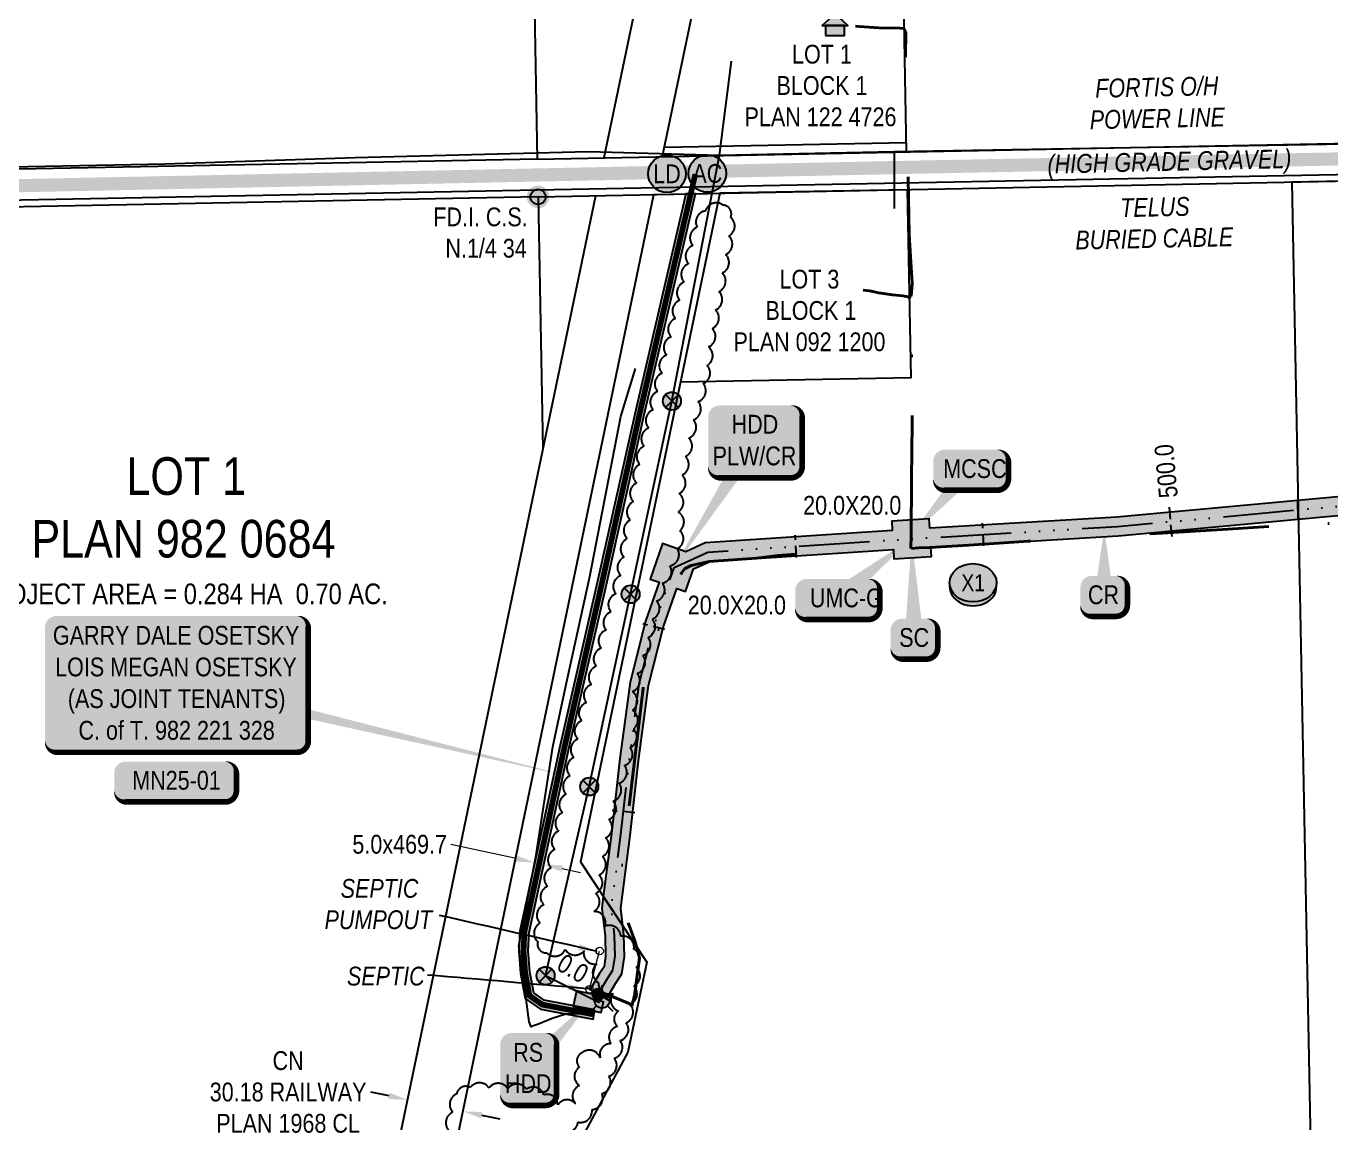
# Model space of a CAD drawing. Extents: x 88833 to 97610, y 5963373 to 5974710.
# Drawn here: x 89558 to 90252, y 5969352 to 5969935 of the extents above; entities that cross this region are included whole.
import ezdxf
from ezdxf.enums import TextEntityAlignment as Align

# ---------------------------------------------------------------- set-up
doc = ezdxf.new("R2010")
doc.units = 0
doc.header["$LTSCALE"] = 5
doc.header["$PDSIZE"] = 5
for name, pattern in [('0', [1, 1, 0]), ('COOP2', [10, 5, -1, 0, -1, 0, -1, 0, -1, 0, -1]), ('DASHDOT', [25.4, 12.7, -6.35, 0, -6.35]), ('foc-QUARTERLINE', [33, 25, -3, 2, -3]), ('foc-TIELINE', [1.875, 1.25, -0.625])]:
    doc.linetypes.add(name, pattern=pattern)
doc.layers.get('Defpoints').update_dxf_attribs({"color": 9})
for name, color, linetype, lineweight in [('AS-GENERAL', 48, 'Continuous', 18), ('AS-RECON EXISTING', 151, 'DASHDOT', 40), ('P-APEX RECON-TWS-T', 104, 'Continuous', 9), ('T-TEXT', 48, 'Continuous', 18)]:
    doc.layers.add(name, color=color, linetype=linetype, lineweight=lineweight)
for name, color, linetype in [('AS-OWNER', 7, 'Continuous'), ('AS-POWER', 104, 'foc-POWER'), ('AS-POWER-EXISTING-PP', 72, 'Continuous'), ('AS-POWER-T', 104, 'Continuous'), ('AS-RESIDENCE', 14, 'Continuous'), ('AS-ROADS', 254, 'Continuous'), ('AS-SYMBOL', 7, 'Continuous'), ('AS-TELEPHONE', 224, 'foc-TEL'), ('AS-TELEPHONE-T', 224, 'Continuous'), ('C-SYMBOL', 7, 'Continuous'), ('CG-NOTES', 7, 'Continuous'), ('L-AREAREQUIRED', 7, 'Continuous'), ('L-MON', 1, 'Continuous'), ('L-QSEC', 8, 'foc-QUARTERLINE'), ('L-SEC', 7, 'Continuous'), ('L-TITLEDB', 4, 'Continuous'), ('L-TITLEDB-T', 4, 'Continuous'), ('P-APEX RECON PAY ITEMS', 240, 'Continuous'), ('P-APEX RECON-10m BUFFER', 51, 'COOP2'), ('P-APEX RECON-LINE LIST', 240, 'Continuous'), ('P-APEX RECON-URBAN', 30, 'COOP2'), ('P-APEX RECON-WORK AREA', 104, 'Continuous'), ('P-BUFFER-PURPLE', 187, 'foc-TIELINE'), ('P-BUFFER-PURPLE-T', 187, 'Continuous'), ('P-CROSSINGS', 250, 'Continuous'), ('T-BUSH', 110, '0')]:
    doc.layers.add(name, color=color, linetype=linetype)
doc.layers.add('AS-STRUCTURE-H', color=7, linetype='Continuous', true_color=0xa8a8a8)
doc.layers.add('P-APEX RECON-TO BE DRILLED-H', color=7, linetype='Continuous', true_color=0xffafe1)
doc.styles.add('1.8', font='ARIALN.TTF', dxfattribs={"height": 2})
doc.styles.add('100L', font='ARIALN.TTF', dxfattribs={"height": 10})
doc.styles.add('175L', font='ARIALN.TTF', dxfattribs={"height": 2})
doc.styles.add('80', font='ARIALN.TTF', dxfattribs={"height": 10})
doc.styles.add('80CG', font='ARIALN.TTF', dxfattribs={"height": 10})
doc.styles.add('80LS', font='ARIALNI.TTF', dxfattribs={"height": 10})
doc.styles.add('Crossing', font='ARIALN.TTF', dxfattribs={"height": 10})
doc.styles.add('foc-LtypeFont', font='ARIALN.TTF', dxfattribs={"height": 7.35})
doc.linetypes.add('foc-POWER', pattern='A,6,-1,["P",foc-LtypeFont,S=0.2,R=0,X=-0.625,Y=-0.75],-1.24,4', length=12.24)
doc.linetypes.add('foc-TEL', pattern='A,2,-1,["T",foc-LtypeFont,S=0.2,R=0,X=-0.425,Y=-0.75],-1.24,8', length=12.24)
doc.dimstyles.new('Compass 5 000', dxfattribs={"dimscale": 5, "dimtxt": 9, "dimasz": 2, "dimexe": 0.2, "dimexo": 0.0625, "dimgap": 0.5, "dimtad": 0, "dimtih": 1, "dimtoh": 1, "dimzin": 0, "dimdsep": 46, "dimtxsty": '80CG', "dimcen": 0.1, "dimse1": 1, "dimse2": 1, "dimclrd": 256, "dimclrt": 256, "dimaunit": 1, "dimadec": 4, "dimazin": 0, "dimtfac": 0.06, "dimtofl": 0, "dimtmove": 0, "dimatfit": 1, "dimfxl": 0.2, "dimtolj": 1, "dimtzin": 0, "dimlwd": -1, "dimarcsym": 0})

# ---------------------------------------------------------------- blocks, each defined once
blk = doc.blocks.new('*D389')
at = {"layer": 'Defpoints', "color": 0, "transparency": 16777216}
for p in [(89816.68, 5969632.31), (89846.2, 5969626.16), (89760.82, 5969363.97)]:
    blk.add_point(p, dxfattribs=at)
at = {"layer": 'L-TITLEDB-T', "transparency": 16777216}
for p, q in [((89751.03, 5969366.01), (89741.24, 5969368.05)), ((89800.13, 5969355.79), (89809.92, 5969353.75))]:
    blk.add_line(p, q, dxfattribs=at)
for points in [[(89751.37, 5969367.64), (89750.69, 5969364.38), (89760.82, 5969363.97)], [(89800.47, 5969357.42), (89799.79, 5969354.16), (89790.34, 5969357.83)]]:
    blk.add_solid(points, dxfattribs=at)
at = {"layer": 'L-TITLEDB-T', "transparency": 16777216, "insert": (89697.31, 5969368.05), "char_height": 10, "attachment_point": 5, "style": '80CG'}
blk.add_mtext('\\A1;CN\\P30.18 RAILWAY\\PPLAN 1968 CL', dxfattribs=at)
blk = doc.blocks.new('res_occ')
for points in [[(0.1, 0.89), (-1.26, -0.37), (1.46, -0.37)], [(-0.9, -1.43), (1.1, -1.43), (1.1, -0.37), (-0.9, -0.37)]]:
    blk.add_hatch(color=14).paths.add_polyline_path(points)
at = {"color": 14}
for points in [[(0.1, 0.89), (-1.26, -0.37), (1.46, -0.37)], [(-0.9, -1.43), (1.1, -1.43), (1.1, -0.37), (-0.9, -0.37)]]:
    blk.add_lwpolyline(points, close=True, dxfattribs=at)
blk = doc.blocks.new('*U513')
at = {"true_color": 0xffffa8}
h = blk.add_hatch(color=51, dxfattribs=at)
edge = h.paths.add_edge_path()
edge.add_line((-26.5, -11.5), (26.5, -11.5))
edge.add_arc((26.5, -5.5), 6, 270, 360)
edge.add_line((32.5, -5.5), (32.5, 4))
edge.add_arc((26.5, 4), 6, 0, 90)
edge.add_line((26.5, 10), (-26.5, 10))
edge.add_arc((-26.5, 4), 6, 90, 180)
edge.add_line((-32.5, 4), (-32.5, -5.5))
edge.add_arc((-26.5, -5.5), 6, 180, 270)
at = {"color": 240, "flags": 128}
blk.add_lwpolyline([(-26.5, -11.5, 3, 3, 0), (26.5, -11.5, 3, 3, 0.414214), (32.5, -5.5, 3, 3, 0), (32.5, 4, 3, 0, 0.414214), (26.5, 10, 0, 0, 0), (-26.5, 10, 0, 0, 0.414214), (-32.5, 4, 0, 0, 0), (-32.5, -5.5, 0, 3, 0.414214)], format="xyseb", close=True, dxfattribs=at)
for points in [[(-24.67, -8.43, 0, 10, 0), (0, 0, 5, 5, 0)], [(21.05, -6.93, 0, 10, 0), (0, 0, 5, 5, 0)]]:
    blk.add_lwpolyline(points, format="xyseb", dxfattribs=at)
at = {"color": 4, "style": '80'}
blk.add_attdef('OTHER_001', (-14.7, -5), '', height=10, dxfattribs=at)
blk = doc.blocks.new('*U515')
h = blk.add_hatch(color=59)
edge = h.paths.add_edge_path()
edge.add_line((-64, -37), (64, -37))
edge.add_arc((64, -31), 6, 270, 360)
edge.add_line((70, -31), (70, 29.5))
edge.add_arc((64, 29.5), 6, 0, 90)
edge.add_line((64, 35.5), (-64, 35.5))
edge.add_arc((-64, 29.5), 6, 90, 180)
edge.add_line((-70, 29.5), (-70, -31))
edge.add_arc((-64, -31), 6, 180, 270)
at = {"color": 1, "flags": 128}
blk.add_lwpolyline([(-64, -37, 3, 3, 0), (64, -37, 3, 3, 0.414214), (70, -31, 3, 3, 0), (70, 29.5, 3, 0, 0.414214), (64, 35.5, 0, 0, 0), (-64, 35.5, 0, 0, 0.414214), (-70, 29.5, 0, 0, 0), (-70, -31, 0, 3, 0.414214)], format="xyseb", close=True, dxfattribs=at)
blk.add_lwpolyline([(210.45, -50.1, 0, 7.5, 0), (0, 0, 0, 0, 0)], format="xyseb", dxfattribs=at)
at = {"color": 1, "style": '80'}
blk.add_attdef('ENTER_TEXT_001', (-35.99, -5), '', height=10, dxfattribs=at)
blk = doc.blocks.new('fdia')
at = {"color": 255, "const_width": 1}
blk.add_lwpolyline([(-0.5, 0, 1), (0.5, 0, 1)], format="xyb", close=True, dxfattribs=at)
blk = doc.blocks.new('Fdiaa')
blk.add_blockref('fdia', (0, 0))
blk = doc.blocks.new('fdib')
at = {"color": 1, "const_width": 1.6}
blk.add_lwpolyline([(-0.4, 0, 1), (0.4, 0, 1)], format="xyb", close=True, dxfattribs=at)
at = {"color": 1}
blk.add_circle((0, 0), 0.8, dxfattribs=at)
blk = doc.blocks.new('Fdibb')
blk.add_blockref('fdib', (0, 0))
blk = doc.blocks.new('fdicc')
for name in ['Fdibb', 'Fdiaa']:
    blk.add_blockref(name, (0, 0))
blk = doc.blocks.new('FDI')
blk.add_blockref('fdicc', (0, 0))
blk = doc.blocks.new('RISER')
h = blk.add_hatch(color=255)
h.dxf.hatch_style = 1
edge = h.paths.add_edge_path()
edge.add_arc((0, 0), 0.7, 0, 360)
blk.add_hatch(color=13).paths.add_polyline_path([(0.58, -0.15), (-0.58, -0.15, 0.774597)])
at = {"color": 13}
blk.add_line((-0.58, -0.15), (0.58, -0.15), dxfattribs=at)
blk.add_circle((0, 0), 0.6, dxfattribs=at)
blk = doc.blocks.new('POWERPOLE')
h = blk.add_hatch(color=255)
edge = h.paths.add_edge_path()
edge.add_arc((0, 0), 0.96, 0, 360)
at = {"linetype": 'Continuous'}
for p, q in [((0.68, -0.68), (-0.68, 0.68)), ((-0.68, -0.68), (0.68, 0.68))]:
    blk.add_line(p, q, dxfattribs=at)
blk.add_circle((0, 0), 0.96, dxfattribs=at)
blk = doc.blocks.new('Access_Point')
h = blk.add_hatch(color=255)
h.dxf.hatch_style = 1
edge = h.paths.add_edge_path()
edge.add_arc((0, 0), 9.99, 0, 360)
at = {"color": 170}
blk.add_circle((0, 0), 9.99, dxfattribs=at)
at = {"color": 170, "style": '175L'}
blk.add_text('AC', height=10, dxfattribs=at).set_placement((0, 0), align=Align.MIDDLE_CENTER)
blk = doc.blocks.new('LD Access_Point')
h = blk.add_hatch(color=255)
h.dxf.hatch_style = 1
edge = h.paths.add_edge_path()
edge.add_arc((0, 0), 9.99, 0, 360)
at = {"color": 170}
blk.add_circle((0, 0), 9.99, dxfattribs=at)
at = {"color": 170, "style": '175L'}
blk.add_text('LD', height=10, dxfattribs=at).set_placement((0, 0), align=Align.MIDDLE_CENTER)
blk = doc.blocks.new('*D561')
at = {"layer": 'Defpoints', "color": 0, "transparency": 16777216}
for p in [(89828.08, 5969488.37), (89828.45, 5969490.11), (89832.96, 5969487.31)]:
    blk.add_point(p, dxfattribs=at)
at = {"layer": 'P-APEX RECON-TWS-T', "transparency": 16777216}
for p, q in [((89818.68, 5969492.23), (89783.84, 5969499.8)), ((89843.11, 5969486.93), (89852.88, 5969484.81))]:
    blk.add_line(p, q, dxfattribs=at)
for points in [[(89819.04, 5969493.86), (89818.33, 5969490.61), (89828.45, 5969490.11)], [(89843.46, 5969488.56), (89842.75, 5969485.3), (89833.34, 5969489.05)]]:
    blk.add_solid(points, dxfattribs=at)
at = {"layer": 'P-APEX RECON-TWS-T', "transparency": 16777216, "insert": (89756.67, 5969499.8), "char_height": 10, "attachment_point": 5, "style": '80CG'}
blk.add_mtext('\\A1;5.0x469.7', dxfattribs=at)
blk = doc.blocks.new('*U562')
at = {"true_color": 0xffffa8}
h = blk.add_hatch(color=51, dxfattribs=at)
edge = h.paths.add_edge_path()
edge.add_line((-9, -20), (9, -20))
edge.add_arc((9, -14), 6, 270, 360)
edge.add_line((15, -14), (15, 12.5))
edge.add_arc((9, 12.5), 6, 0, 90)
edge.add_line((9, 18.5), (-9, 18.5))
edge.add_arc((-9, 12.5), 6, 90, 180)
edge.add_line((-15, 12.5), (-15, -14))
edge.add_arc((-9, -14), 6, 180, 270)
at = {"color": 240, "flags": 128}
for points in [[(34.14, 36.68, 0, 10, 0), (0, 0, 5, 5, 0)], [(-1, -11.44, 0, 10, 0), (0, 0, 5, 5, 0)]]:
    blk.add_lwpolyline(points, format="xyseb", dxfattribs=at)
blk.add_lwpolyline([(-9, -20, 3, 3, 0), (9, -20, 3, 3, 0.414214), (15, -14, 3, 3, 0), (15, 12.5, 3, 0, 0.414214), (9, 18.5, 0, 0, 0), (-9, 18.5, 0, 0, 0.414214), (-15, 12.5, 0, 0, 0), (-15, -14, 0, 3, 0.414214)], format="xyseb", close=True, dxfattribs=at)
at = {"color": 4, "style": '80'}
blk.add_attdef('OTHER_001', (-14.7, -5), '', height=10, dxfattribs=at)
blk = doc.blocks.new('WAT')
h = blk.add_hatch(color=255)
h.dxf.hatch_style = 1
edge = h.paths.add_edge_path()
edge.add_arc((0, 0), 0.9, 0, 360)
at = {"color": 170}
for p, q in [((0, 0.82), (0, 1.63)), ((-0.58, -0.58), (-1.15, -1.15)), ((0.58, -0.58), (1.15, -1.15))]:
    blk.add_line(p, q, dxfattribs=at)
blk.add_circle((0, 0), 0.8, dxfattribs=at)
blk = doc.blocks.new('*U565')
at = {"true_color": 0xffffa8}
h = blk.add_hatch(color=51, dxfattribs=at)
edge = h.paths.add_edge_path()
edge.add_line((-6.5, -11.5), (6.5, -11.5))
edge.add_arc((6.5, -5.5), 6, 270, 360)
edge.add_line((12.5, -5.5), (12.5, 4))
edge.add_arc((6.5, 4), 6, 0, 90)
edge.add_line((6.5, 10), (-6.5, 10))
edge.add_arc((-6.5, 4), 6, 90, 180)
edge.add_line((-12.5, 4), (-12.5, -5.5))
edge.add_arc((-6.5, -5.5), 6, 180, 270)
at = {"color": 240, "flags": 128}
for points in [[(-1.36, 52.48, 0, 10, 0), (0, 0, 5, 5, 0)], [(-1, -11.44, 0, 10, 0), (0, 0, 5, 5, 0)]]:
    blk.add_lwpolyline(points, format="xyseb", dxfattribs=at)
blk.add_lwpolyline([(-6.5, -11.5, 3, 3, 0), (6.5, -11.5, 3, 3, 0.414214), (12.5, -5.5, 3, 3, 0), (12.5, 4, 3, 0, 0.414214), (6.5, 10, 0, 0, 0), (-6.5, 10, 0, 0, 0.414214), (-12.5, 4, 0, 0, 0), (-12.5, -5.5, 0, 3, 0.414214)], format="xyseb", close=True, dxfattribs=at)
at = {"color": 4, "style": '80'}
blk.add_attdef('OTHER_001', (-14.7, -5), '', height=10, dxfattribs=at)
blk = doc.blocks.new('*U564')
at = {"true_color": 0xffffa8}
h = blk.add_hatch(color=51, dxfattribs=at)
edge = h.paths.add_edge_path()
edge.add_line((-16.5, -11.5), (16.5, -11.5))
edge.add_arc((16.5, -5.5), 6, 270, 360)
edge.add_line((22.5, -5.5), (22.5, 4))
edge.add_arc((16.5, 4), 6, 0, 90)
edge.add_line((16.5, 10), (-16.5, 10))
edge.add_arc((-16.5, 4), 6, 90, 180)
edge.add_line((-22.5, 4), (-22.5, -5.5))
edge.add_arc((-16.5, -5.5), 6, 180, 270)
at = {"color": 240, "flags": 128}
for points in [[(39.09, 31.43, 0, 10, 0), (0, 0, 5, 5, 0)], [(-1, -11.44, 0, 10, 0), (0, 0, 5, 5, 0)]]:
    blk.add_lwpolyline(points, format="xyseb", dxfattribs=at)
blk.add_lwpolyline([(-16.5, -11.5, 3, 3, 0), (16.5, -11.5, 3, 3, 0.414214), (22.5, -5.5, 3, 3, 0), (22.5, 4, 3, 0, 0.414214), (16.5, 10, 0, 0, 0), (-16.5, 10, 0, 0, 0.414214), (-22.5, 4, 0, 0, 0), (-22.5, -5.5, 0, 3, 0.414214)], format="xyseb", close=True, dxfattribs=at)
at = {"color": 4, "style": '80'}
blk.add_attdef('OTHER_001', (-14.7, -5), '', height=10, dxfattribs=at)
blk = doc.blocks.new('*U566')
at = {"true_color": 0xffffa8}
h = blk.add_hatch(color=51, dxfattribs=at)
edge = h.paths.add_edge_path()
edge.add_line((-14, -11.5), (14, -11.5))
edge.add_arc((14, -5.5), 6, 270, 360)
edge.add_line((20, -5.5), (20, 4))
edge.add_arc((14, 4), 6, 0, 90)
edge.add_line((14, 10), (-14, 10))
edge.add_arc((-14, 4), 6, 90, 180)
edge.add_line((-20, 4), (-20, -5.5))
edge.add_arc((-14, -5.5), 6, 180, 270)
at = {"color": 240, "flags": 128}
blk.add_lwpolyline([(-14, -11.5, 3, 3, 0), (14, -11.5, 3, 3, 0.414214), (20, -5.5, 3, 3, 0), (20, 4, 3, 0, 0.414214), (14, 10, 0, 0, 0), (-14, 10, 0, 0, 0.414214), (-20, 4, 0, 0, 0), (-20, -5.5, 0, 3, 0.414214)], format="xyseb", close=True, dxfattribs=at)
for points in [[(-31.72, -35.41, 0, 10, 0), (0, 0, 5, 5, 0)], [(-1, -11.44, 0, 10, 0), (0, 0, 5, 5, 0)]]:
    blk.add_lwpolyline(points, format="xyseb", dxfattribs=at)
at = {"color": 4, "style": '80'}
blk.add_attdef('OTHER_001', (-14.7, -5), '', height=10, dxfattribs=at)
blk = doc.blocks.new('*U569')
at = {"true_color": 0xffffa8}
h = blk.add_hatch(color=51, dxfattribs=at)
edge = h.paths.add_edge_path()
edge.add_line((-19, -20), (19, -20))
edge.add_arc((19, -14), 6, 270, 360)
edge.add_line((25, -14), (25, 12.5))
edge.add_arc((19, 12.5), 6, 0, 90)
edge.add_line((19, 18.5), (-19, 18.5))
edge.add_arc((-19, 12.5), 6, 90, 180)
edge.add_line((-25, 12.5), (-25, -14))
edge.add_arc((-19, -14), 6, 180, 270)
at = {"color": 240, "flags": 128}
blk.add_lwpolyline([(-19, -20, 3, 3, 0), (19, -20, 3, 3, 0.414214), (25, -14, 3, 3, 0), (25, 12.5, 3, 0, 0.414214), (19, 18.5, 0, 0, 0), (-19, 18.5, 0, 0, 0.414214), (-25, 12.5, 0, 0, 0), (-25, -14, 0, 3, 0.414214)], format="xyseb", close=True, dxfattribs=at)
for points in [[(-43.17, -67.78, 0, 10, 0), (0, 0, 5, 5, 0)], [(-1, -11.44, 0, 10, 0), (0, 0, 5, 5, 0)]]:
    blk.add_lwpolyline(points, format="xyseb", dxfattribs=at)
at = {"color": 4, "style": '80'}
blk.add_attdef('OTHER_001', (-14.7, -5), '', height=10, dxfattribs=at)
blk = doc.blocks.new('*U570')
at = {"true_color": 0xffffa8}
h = blk.add_hatch(color=51, dxfattribs=at)
edge = h.paths.add_edge_path()
edge.add_line((-6.5, -11.5), (6.5, -11.5))
edge.add_arc((6.5, -5.5), 6, 270, 360)
edge.add_line((12.5, -5.5), (12.5, 4))
edge.add_arc((6.5, 4), 6, 0, 90)
edge.add_line((6.5, 10), (-6.5, 10))
edge.add_arc((-6.5, 4), 6, 90, 180)
edge.add_line((-12.5, 4), (-12.5, -5.5))
edge.add_arc((-6.5, -5.5), 6, 180, 270)
at = {"color": 240, "flags": 128}
for points in [[(0.2, 34.92, 0, 10, 0), (0, 0, 5, 5, 0)], [(-1, -11.44, 0, 10, 0), (0, 0, 5, 5, 0)]]:
    blk.add_lwpolyline(points, format="xyseb", dxfattribs=at)
blk.add_lwpolyline([(-6.5, -11.5, 3, 3, 0), (6.5, -11.5, 3, 3, 0.414214), (12.5, -5.5, 3, 3, 0), (12.5, 4, 3, 0, 0.414214), (6.5, 10, 0, 0, 0), (-6.5, 10, 0, 0, 0.414214), (-12.5, 4, 0, 0, 0), (-12.5, -5.5, 0, 3, 0.414214)], format="xyseb", close=True, dxfattribs=at)
at = {"color": 4, "style": '80'}
blk.add_attdef('OTHER_001', (-14.7, -5), '', height=10, dxfattribs=at)
blk = doc.blocks.new('xing2')
h = blk.add_hatch(color=50)
h.dxf.hatch_style = 1
edge = h.paths.add_edge_path()
edge.add_ellipse((0, 0), major_axis=(-12.5, 0), ratio=0.816297, start_angle=0, end_angle=360)
h = blk.add_hatch(color=250)
h.dxf.hatch_style = 1
edge = h.paths.add_edge_path()
edge.add_ellipse((0, -2.05), major_axis=(-12.5, 0), ratio=0.816297, start_angle=0, end_angle=180)
edge.add_line((12.5, -2.05), (12.5, 0))
edge.add_ellipse((0, 0), major_axis=(-12.5, 0), ratio=0.816297, start_angle=0, end_angle=180, ccw=False)
edge.add_line((-12.5, 0), (-12.5, -2.05))
at = {"color": 250}
blk.add_ellipse((0, 0), major_axis=(-12.5, 0), ratio=0.816297, dxfattribs=at)
blk.add_ellipse((0, -2.05), major_axis=(-12.5, 0), ratio=0.816297, start_param=0, end_param=3.141593, dxfattribs=at)
at = {"color": 250, "style": 'Crossing'}
blk.add_attdef('CROSSING', text='', height=9, dxfattribs=at).set_placement((0.09, 0.02), align=Align.MIDDLE_CENTER)
at = {"color": 250, "style": 'Crossing', "flags": 1}
for tag, p in [('OWNER', (0.09, -12.49)), ('DESCRIPTION', (0.09, -25.77)), ('LOCATION', (0.09, -39.3)), ('DWG_REF', (0.09, -52.84))]:
    blk.add_attdef(tag, text='', height=9, dxfattribs=at).set_placement(p, align=Align.MIDDLE_CENTER)

msp = doc.modelspace()

# ---------------------------------------------------------------- hatches: boundary and pattern name
at = {"layer": 'AS-STRUCTURE-H'}
h = msp.add_hatch(color=256, dxfattribs=at)
h.dxf.hatch_style = 1
h.paths.add_polyline_path([(89863.28, 5969416.413), (89863.855, 5969419.031), (89850.725, 5969421.917), (89848.902, 5969413.622), (89862.032, 5969410.736), (89863.863, 5969410.333), (89865.111, 5969416.011)])
at = {"layer": 'P-APEX RECON-10m BUFFER', "transparency": 33554687}
h = msp.add_hatch(color=256, dxfattribs=at)
h.dxf.hatch_style = 1
h.paths.add_polyline_path([(89860.443, 5969411.79), (89833.535, 5969416.916), (89827.977, 5969420.783), (89825.905, 5969431.952), (89825.055, 5969443.122), (89825.508, 5969453.01), (89846.89, 5969551.456), (89866.309, 5969636.447), (89886.577, 5969727.548), (89914.078, 5969845.814), (89908.925, 5969845.713), (89881.706, 5969728.656), (89861.435, 5969637.546), (89842.014, 5969552.543), (89820.536, 5969453.659), (89820.05, 5969443.047), (89820.943, 5969431.305), (89823.439, 5969417.854), (89831.555, 5969412.208), (89859.508, 5969406.882)])
h = msp.add_hatch(color=256, dxfattribs=at)
h.dxf.hatch_style = 1
h.paths.add_polyline_path([(90636.118, 5969716.143), (90635.973, 5969723.181), (90576.416, 5969722.032), (90576.556, 5969715.251), (90560.841, 5969701.74), (90357.493, 5969694.02), (90234.532, 5969682.71), (90234.726, 5969672.694), (90358.141, 5969684.046), (90552.899, 5969691.439), (90553.313, 5969672.166), (90573.308, 5969672.596), (90572.879, 5969692.591), (90567.876, 5969692.484), (90567.831, 5969694.572), (90585.903, 5969710.109), (90606.66, 5969710.538), (90606.557, 5969715.532), (90607.482, 5969715.551), (90628.72, 5969689.241), (90636.667, 5969689.487), (90636.564, 5969694.482), (90631.048, 5969694.312), (90613.797, 5969715.682)])
h = msp.add_hatch(color=256, dxfattribs=at)
h.dxf.hatch_style = 1
h.paths.add_polyline_path([(90234.532, 5969682.71), (90138.103, 5969673.84), (90038.697, 5969667.908), (90038.399, 5969672.899), (90018.434, 5969671.707), (90018.736, 5969666.658), (89919.265, 5969660.177), (89908.942, 5969655.433), (89896.492, 5969659.774), (89889.908, 5969640.888), (89894.633, 5969639.241), (89887.415, 5969618.537), (89879.237, 5969586.134), (89873.847, 5969545.468), (89869.422, 5969505.64), (89865.001, 5969472.143), (89875.4, 5969456.401), (89874.25, 5969465.856), (89879.342, 5969504.435), (89883.766, 5969544.26), (89889.066, 5969584.249), (89896.996, 5969615.664), (89904.068, 5969635.952), (89908.793, 5969634.305), (89912.971, 5969646.288), (89921.758, 5969650.327), (90019.331, 5969656.683), (90019.626, 5969651.743), (90039.59, 5969652.934), (90039.292, 5969657.934), (90138.858, 5969663.876), (90234.726, 5969672.694)])
h = msp.add_hatch(color=256, dxfattribs=at)
h.dxf.hatch_style = 1
h.paths.add_polyline_path([(89865.001, 5969472.143), (89864.178, 5969465.908), (89865.997, 5969450.953), (89866.23, 5969440.572), (89865.366, 5969434.699), (89862.978, 5969431.185), (89857.992, 5969422.583), (89866.637, 5969417.572), (89871.443, 5969425.864), (89874.918, 5969430.977), (89876.238, 5969439.952), (89875.975, 5969451.671), (89875.4, 5969456.401)])
at = {"layer": 'P-APEX RECON-TO BE DRILLED-H', "transparency": 33554687}
h = msp.add_hatch(color=256, dxfattribs=at)
h.dxf.hatch_style = 1
h.paths.add_polyline_path([(89902.511, 5969646.995), (89907.332, 5969645.314), (89896.996, 5969615.664), (89889.066, 5969584.249), (89883.766, 5969544.26), (89879.342, 5969504.435), (89874.25, 5969465.856), (89875.4, 5969456.401), (89875.975, 5969451.671), (89876.238, 5969439.952), (89874.918, 5969430.977), (89871.443, 5969425.864), (89866.637, 5969417.572), (89857.992, 5969422.583), (89862.978, 5969431.185), (89865.366, 5969434.699), (89866.23, 5969440.572), (89865.997, 5969450.953), (89864.178, 5969465.908), (89865.001, 5969472.143), (89869.422, 5969505.64), (89873.847, 5969545.468), (89879.237, 5969586.134), (89887.415, 5969618.537), (89897.897, 5969648.603)])

# ---------------------------------------------------------------- linework, layer by layer
at = {"layer": 'AS-GENERAL'}
msp.add_line((89857.594, 5969422.777), (89863.009, 5969443.086), dxfattribs=at)
for centre in [(89863.009, 5969443.086), (89857.66, 5969422.66, 704.103)]:
    msp.add_circle(centre, 1.998, dxfattribs=at)
at = {"layer": 'AS-POWER', "flags": 128}
for points in [[(89863.001, 5969415.438), (89834.255, 5969429.958), (89857.482, 5969530.51), (89879.511, 5969632.837), (89901.518, 5969735.588), (89926.774, 5969866.351), (90019.741, 5969868.278), (90448.59, 5969875.65), (90651.88, 5969879.34), (90651.88, 5969879.34), (90634.392, 5970779.295)], [(89080.145, 5969855.296), (89080.311, 5969855.299), (89103.043, 5969850.717), (89163.515, 5969852.27), (89223.186, 5969853.349), (89401.678, 5969857.005), (89522.368, 5969859.656), (89631.876, 5969861.77), (89732.925, 5969865.201), (89856.875, 5969868.349), (89926.774, 5969866.351), (89933.163, 5969916.301)], [(90019.745, 5969868.065), (90019.745, 5969838.065)]]:
    msp.add_lwpolyline(points, dxfattribs=at)
at = {"layer": 'AS-RECON EXISTING', "flags": 128}
for points in [[(90028.742, 5969664.327), (90028.911, 5969693.908), (90029.289, 5969723.784), (90029.532, 5969751.779), (90028.732, 5969790.729), (90029.215, 5969798.134), (90027.722, 5969823.935), (90027.176, 5969854.096), (90026.558, 5969867.375), (90025.873, 5969880.295), (90025.48, 5969900.598), (90026.014, 5969931.92), (90024.888, 5969933.641), (90022.876, 5969933.944), (90011.542, 5969934.134), (90001.181, 5969934.72), (89999.154, 5969934.887)], [(90028.876, 5969657.164), (90028.944, 5969657.163), (90032.716, 5969657.513), (90038.728, 5969657.753), (90059.524, 5969658.865), (90075.527, 5969660.024), (90091.111, 5969661.041), (90107.484, 5969661.841), (90124.011, 5969662.84), (90162.413, 5969665.391), (90197.288, 5969667.505), (90235.029, 5969669.842), (90257.037, 5969670.604), (90302.5, 5969672.116), (90328.188, 5969674.735), (90348.721, 5969675.656), (90379.154, 5969678.078), (90403.892, 5969679.392), (90432.023, 5969681.905), (90460.695, 5969681.391), (90478.526, 5969682.058), (90501.7, 5969682.676), (90528.249, 5969682.76), (90542.781, 5969683.597), (90548.968, 5969683.871), (90555.604, 5969683.95), (90559.855, 5969684.064), (90562.819, 5969684.03), (90565.447, 5969685.95), (90568.115, 5969688.533), (90570.027, 5969692.191), (90571.122, 5969695.553), (90574.295, 5969703.686), (90576.644, 5969717.016), (90576.197, 5969736.278), (90576.239, 5969765.544), (90575.583, 5969775.6), (90574.311, 5969786.53), (90571.981, 5969788.851), (90565.734, 5969789.577), (90555.123, 5969792.189), (90547.424, 5969795.401), (90543.755, 5969796.97), (90537.448, 5969799.708), (90532.703, 5969801.723), (90532.742, 5969801.69), (90525.203, 5969803.21), (90521.896, 5969803.541)], [(90028.732, 5969790.729), (90026.933, 5969790.967), (90024.407, 5969791.52), (90018.923, 5969792.051), (90011.477, 5969793.195), (90008.457, 5969793.9), (90006.638, 5969794.207), (90003.203, 5969794.58)], [(90028.709, 5969664.258), (90028.637, 5969657.105)], [(89863.406, 5969419.072), (89864.111, 5969419.434), (89868.401, 5969419.498), (89879.015, 5969415.002), (89880.254, 5969414), (89881.604, 5969419.286), (89884.157, 5969439.512), (89881.845, 5969448.453), (89876.639, 5969462.126), (89874.71, 5969467.161), (89873.045, 5969471.874), (89886.263, 5969582.859), (89890.545, 5969600.545), (89895.48, 5969618.324), (89900.542, 5969633.335), (89903.381, 5969639.841), (89904.891, 5969642.429), (89906.642, 5969644.059), (89908.234, 5969646.277), (89911.76, 5969648.123), (89921.279, 5969650.268), (89946.44, 5969652.086), (89957.894, 5969653.449), (89981.206, 5969655.174), (89994.768, 5969656.144), (90006.957, 5969656.74), (90024.79, 5969656.802), (90029.081, 5969657.142)]]:
    msp.add_lwpolyline(points, dxfattribs=at)
at = {"layer": 'AS-RESIDENCE'}
msp.add_lwpolyline([(89863.28, 5969416.413), (89863.855, 5969419.031), (89850.725, 5969421.917), (89848.902, 5969413.622), (89862.032, 5969410.736), (89863.863, 5969410.333), (89865.111, 5969416.011), (89863.28, 5969416.413)], dxfattribs=at)
at = {"layer": 'AS-ROADS', "flags": 128}
for points, const_width in [([(88905.14, 5969836.708), (90036.827, 5969860.088), (90749.64, 5969873.976), (91710.331, 5969892.624), (92348.91, 5969905.142), (92382.505, 5969905.836)], 7), ([(89913.949, 5969856.289), (89884.141, 5969728.102), (89863.872, 5969636.996), (89844.452, 5969552), (89823.022, 5969453.335), (89822.553, 5969443.085), (89823.424, 5969431.629), (89825.708, 5969419.318), (89832.545, 5969414.562), (89859.976, 5969409.336)], 2.998)]:
    msp.add_lwpolyline(points, dxfattribs=dict(at, const_width=const_width))
at = {"layer": 'AS-TELEPHONE', "flags": 128}
for points in [[(88833.114, 5969828.893), (89005.22, 5969831.929), (89729.645, 5969845.901), (89829.626, 5969847.833), (90634.16, 5969863.377), (90736.218, 5969865.443), (90812.333, 5969866.926), (90812.685, 5969866.933), (92264.194, 5969896.313), (92382.627, 5969898.534)], [(89858.727, 5969410.382), (89858.32, 5969411.814), (89854.631, 5969409.494), (89849.016, 5969409.674), (89845.046, 5969409.409), (89837.834, 5969407.191), (89830.547, 5969404.248), (89826.839, 5969402.934), (89826.81, 5969403.047), (89826.602, 5969402.81), (89825.562, 5969405.409), (89823.414, 5969421.473), (89822.55, 5969427.892), (89821.507, 5969434.649), (89820.056, 5969445.703), (89823.354, 5969464.314), (89829.015, 5969492.989), (89838.086, 5969551.616), (89845.416, 5969585.721), (89857.813, 5969642.342), (89874.344, 5969727.335), (89882.135, 5969752.898)]]:
    msp.add_lwpolyline(points, dxfattribs=at)
at = {"layer": 'L-QSEC', "flags": 128}
msp.add_lwpolyline([(89828.328, 5969943.549), (89829.864, 5969864.272)], dxfattribs=at)
at = {"layer": 'L-SEC', "flags": 128}
for points in [[(89829.864, 5969864.272), (90632.766, 5969879.997)], [(89829.869, 5969864.288), (89729.889, 5969862.356), (89025.557, 5969848.772)], [(89830.258, 5969844.172), (90633.16, 5969859.897)], [(89830.258, 5969844.172), (89730.277, 5969842.24), (89025.945, 5969828.656)]]:
    msp.add_lwpolyline(points, dxfattribs=at)
at = {"layer": 'L-TITLEDB', "flags": 128}
for points in [[(89896.249, 5969865.572), (90026.318, 5969868.136), (90024.798, 5969947.573)], [(89882.025, 5969944.649), (89865.319, 5969864.967)], [(89912.961, 5969945.282), (89896.249, 5969865.572)], [(89912.961, 5969945.282), (89896.249, 5969865.572)], [(89897.315, 5969870.659), (90026.222, 5969873.134)], [(89703.106, 5968939.131), (89724.129, 5969039.759), (89743.451, 5969132.576), (89891.836, 5969845.378), (89926.933, 5969846.065)], [(89926.933, 5969846.065), (89852.824, 5969490.577), (89888.09, 5969437.19), (89878.113, 5969389.332), (89855.243, 5969346.779), (89839.382, 5969343.877), (89827.552, 5969341.715), (89764.879, 5969040.524), (89724.129, 5969039.759)], [(89860.911, 5969844.772), (89740.831, 5969267.942)], [(89830.258, 5969844.172), (89832.856, 5969710.003)]]:
    msp.add_lwpolyline(points, dxfattribs=at)
for points in [[(90231.251, 5969852.026), (90246.831, 5969048.137), (90524.412, 5969053.337), (90649.709, 5969055.684), (90641.162, 5969457.919), (90635.973, 5969723.181), (90443.845, 5969719.475), (90441.224, 5969856.138)], [(89906.016, 5969745.729), (90028.757, 5969748.101), (90026.827, 5969847.995), (89926.933, 5969846.065)]]:
    msp.add_lwpolyline(points, close=True, dxfattribs=at)
at = {"layer": 'P-APEX RECON-URBAN', "ltscale": 1.5, "flags": 128}
for points in [[(89862.314, 5969420.078), (89867.21, 5969428.525), (89870.142, 5969432.838), (89871.234, 5969440.262), (89870.986, 5969451.312), (89869.214, 5969465.882), (89874.382, 5969505.038), (89878.807, 5969544.864), (89884.151, 5969585.191), (89892.206, 5969617.101), (89902.642, 5969647.039), (89920.512, 5969655.252), (90029.926, 5969662.38), (90138.481, 5969668.858), (90357.817, 5969689.033), (90562.775, 5969696.814), (90589.96, 5969720.186), (90720.273, 5969722.879), (90776.006, 5969735.867), (91186.503, 5969696.002), (91462.207, 5969691.78), (92125.726, 5969704.862), (92128.773, 5969486.17), (92217.364, 5969300.618), (92221.268, 5969073.304), (93093.277, 5969087.636), (93106.741, 5968355.069), (93124.698, 5968305.644), (93129.217, 5968093.237), (93161.833, 5968029.817), (93132.245, 5967948.401), (93140.258, 5967559.937), (93144.056, 5967553.379), (93150.54, 5967550.023), (93471.989, 5967554.975), (93537.11, 5967530.142), (93807.323, 5967535.904), (93870.968, 5967527.576), (94192.337, 5967535.661), (94197.923, 5967257.788), (94078.168, 5967114.695), (94085.554, 5966738.872), (94086.156, 5966675.15), (93941.517, 5966671.159), (93944.01, 5966553.478), (93958.044, 5965888.32), (93972.598, 5965166.717), (93975.555, 5965146.731), (93977.138, 5965068.998), (93975.008, 5965048.86), (93989.037, 5964391.951), (94052.05, 5964393.271), (94345.155, 5964399.496), (94346.843, 5964325.417), (94351.149, 5964301.36), (94401.947, 5964302.5), (94446.672, 5964297.431), (95465.604, 5964319.323)], [(90029.013, 5969662.312), (90028.801, 5969664.244)]]:
    msp.add_lwpolyline(points, dxfattribs=at)
at = {"layer": 'P-APEX RECON-WORK AREA', "flags": 128}
for points in [[(89860.443, 5969411.79), (89833.535, 5969416.916), (89827.977, 5969420.783), (89825.905, 5969431.952), (89825.055, 5969443.122), (89825.508, 5969453.01), (89846.89, 5969551.456), (89866.309, 5969636.447), (89886.577, 5969727.548), (89914.078, 5969845.814), (89908.925, 5969845.713), (89881.706, 5969728.656), (89861.435, 5969637.546), (89842.014, 5969552.543), (89820.536, 5969453.659), (89820.05, 5969443.047), (89820.943, 5969431.305), (89823.439, 5969417.854), (89831.555, 5969412.208), (89859.508, 5969406.882)], [(90636.118, 5969716.143), (90635.973, 5969723.181), (90576.416, 5969722.032), (90576.556, 5969715.251), (90560.841, 5969701.74), (90357.493, 5969694.02), (90234.532, 5969682.71), (90234.726, 5969672.694), (90358.141, 5969684.046), (90552.899, 5969691.439), (90553.313, 5969672.166), (90573.308, 5969672.596), (90572.879, 5969692.591), (90567.876, 5969692.484), (90567.831, 5969694.572), (90585.903, 5969710.109), (90606.66, 5969710.538), (90606.557, 5969715.532), (90607.482, 5969715.551), (90628.72, 5969689.241), (90636.667, 5969689.487), (90636.564, 5969694.482), (90631.048, 5969694.312), (90613.797, 5969715.682)], [(90234.532, 5969682.71), (90138.103, 5969673.84), (90038.697, 5969667.908), (90038.399, 5969672.899), (90018.434, 5969671.707), (90018.736, 5969666.658), (89919.265, 5969660.177), (89908.942, 5969655.433), (89896.492, 5969659.774), (89889.908, 5969640.888), (89894.633, 5969639.241), (89887.415, 5969618.537), (89879.237, 5969586.134), (89873.847, 5969545.468), (89869.422, 5969505.64), (89865.001, 5969472.143), (89875.4, 5969456.401), (89874.25, 5969465.856), (89879.342, 5969504.435), (89883.766, 5969544.26), (89889.066, 5969584.249), (89896.996, 5969615.664), (89904.068, 5969635.952), (89908.793, 5969634.305), (89912.971, 5969646.288), (89921.758, 5969650.327), (90019.331, 5969656.683), (90019.626, 5969651.743), (90039.59, 5969652.934), (90039.292, 5969657.934), (90138.858, 5969663.876), (90234.726, 5969672.694)], [(89865.001, 5969472.143), (89864.178, 5969465.908), (89865.997, 5969450.953), (89866.23, 5969440.572), (89865.366, 5969434.699), (89862.978, 5969431.185), (89857.992, 5969422.583), (89866.637, 5969417.572), (89871.443, 5969425.864), (89874.918, 5969430.977), (89876.238, 5969439.952), (89875.975, 5969451.671), (89875.4, 5969456.401)]]:
    msp.add_lwpolyline(points, close=True, dxfattribs=at)
at = {"layer": 'P-BUFFER-PURPLE'}
for p, q in [((90167.561, 5969663.505), (90166.096, 5969679.425)), ((90067.512, 5969658.617), (90066.797, 5969670.586)), ((89967.822, 5969652.326), (89967.043, 5969664.291)), ((89897.645, 5969614.152), (89886.019, 5969617.086)), ((89881.689, 5969516.514), (89869.772, 5969517.838)), ((89869.23, 5969416.069), (89855.399, 5969424.086))]:
    msp.add_line(p, q, dxfattribs=at)
at = {"layer": 'T-BUSH', "flags": 128}
msp.add_lwpolyline([(89824.164, 5969143.642, 0.5205671), (89823.779, 5969153.627, 0.5205671), (89823.393, 5969163.611, 0.5205671), (89823.008, 5969173.596, 0.5205671), (89822.622, 5969183.581, 0.5205671), (89822.237, 5969193.565, 0.5205671), (89821.851, 5969203.55, 0.5205671), (89821.466, 5969213.535, 0.5205671), (89821.08, 5969223.519, 0.5205671), (89820.695, 5969233.504, 0.5205671), (89820.309, 5969243.488, 0.5205671), (89820.702, 5969253.461, 0.5205671), (89821.382, 5969263.43, 0.5205671), (89822.118, 5969273.395, 0.5205671), (89822.917, 5969283.355, 0.5205671), (89823.716, 5969293.315, 0.5205671), (89824.515, 5969303.275, 0.5205671), (89825.314, 5969313.235, 0.5205671), (89826.634, 5969323.129, 0.5205671), (89829.49, 5969332.631, 0.5205671), (89835.402, 5969340.685, 0.5205671), (89842.738, 5969347.396, 0.5205671), (89851.535, 5969352.076, 0.5205671), (89858.952, 5969358.772, 0.5205671), (89864.226, 5969367.256, 0.5205671), (89867.915, 5969376.487, 0.5205671), (89870.843, 5969386.039, 0.5205671), (89873.999, 5969395.502, 0.5205671), (89877.191, 5969404.924, 0.5205671), (89879.26, 5969414.7, 0.5205671), (89881.328, 5969424.475, 0.5205671), (89882.574, 5969434.343, 0.5205671), (89881.249, 5969444.03, 0.5205671), (89874.351, 5969450.942, 0.5205671), (89865.876, 5969456.235, 0.5205671), (89860.028, 5969464.12, 0.5205671), (89860.931, 5969473.762, 0.5205671), (89862.798, 5969483.578, 0.5205671), (89864.581, 5969493.409, 0.5205671), (89866.244, 5969503.262, 0.5205671), (89867.907, 5969513.114, 0.5205671), (89870.32, 5969522.787, 0.5205671), (89873.308, 5969532.322, 0.5205671), (89876.297, 5969541.857, 0.5205671), (89879.285, 5969551.391, 0.5205671), (89881.091, 5969561.176, 0.5205671), (89880.537, 5969571.117, 0.5205671), (89880.477, 5969581.097, 0.5205671), (89883.073, 5969590.697, 0.5205671), (89886.047, 5969600.236, 0.5205671), (89888.787, 5969609.839, 0.5205671), (89891.074, 5969619.566, 0.5205671), (89893.36, 5969629.293, 0.5205671), (89896.422, 5969638.763, 0.5205671), (89900.402, 5969647.928, 0.5205671), (89904.379, 5969657.095, 0.5205671), (89905.823, 5969666.607, 0.5205671), (89904.791, 5969676.545, 0.5205671), (89905.306, 5969686.434, 0.5205671), (89906.99, 5969696.283, 0.5205671), (89908.674, 5969706.132, 0.5205671), (89910.456, 5969715.961, 0.5205671), (89912.965, 5969725.632, 0.5205671), (89915.474, 5969735.304, 0.5205671), (89918.171, 5969744.918, 0.5205671), (89920.211, 5969754.519, 0.5205671), (89921.037, 5969764.407, 0.5205671), (89922.978, 5969774.208, 0.5205671), (89924.76, 5969784.04, 0.5205671), (89926.541, 5969793.872, 0.5205671), (89928.323, 5969803.704, 0.5205671), (89930.104, 5969813.536, 0.5205671), (89931.886, 5969823.368, 0.5205671), (89932.753, 5969833.301, 0.5205671), (89928.721, 5969839.782, 0.5205671), (89919.362, 5969836.715, 0.5205671), (89914.941, 5969828.038, 0.5205671), (89912.618, 5969818.32, 0.5205671), (89910.295, 5969808.601, 0.5205671), (89907.973, 5969798.883, 0.5205671), (89905.65, 5969789.165, 0.5205671), (89903.327, 5969779.446, 0.5205671), (89901.003, 5969769.728, 0.5205671), (89898.619, 5969760.025, 0.5205671), (89896.235, 5969750.321, 0.5205671), (89893.851, 5969740.618, 0.5205671), (89891.467, 5969730.914, 0.5205671), (89889.084, 5969721.211, 0.5205671), (89886.7, 5969711.507, 0.5205671), (89884.316, 5969701.804, 0.5205671), (89882.645, 5969691.953, 0.5205671), (89880.987, 5969682.099, 0.5205671), (89879.329, 5969672.246, 0.5205671), (89877.671, 5969662.392, 0.5205671), (89876.013, 5969652.539, 0.5205671), (89874.272, 5969642.704, 0.5205671), (89871.663, 5969633.058, 0.5205671), (89869.054, 5969623.413, 0.5205671), (89866.446, 5969613.767, 0.5205671), (89863.837, 5969604.122, 0.5205671), (89861.228, 5969594.476, 0.5205671), (89858.62, 5969584.831, 0.5205671), (89856.011, 5969575.185, 0.5205671), (89853.402, 5969565.54, 0.5205671), (89851.341, 5969555.763, 0.5205671), (89849.303, 5969545.981, 0.5205671), (89847.265, 5969536.199, 0.5205671), (89845.227, 5969526.417, 0.5205671), (89843.189, 5969516.635, 0.5205671), (89841.152, 5969506.853, 0.5205671), (89839.164, 5969497.061, 0.5205671), (89837.198, 5969487.264, 0.5205671), (89835.232, 5969477.467, 0.5205671), (89833.266, 5969467.67, 0.5205671), (89831.3, 5969457.874, 0.5205671), (89830.147, 5969447.996, 0.5205671), (89834.963, 5969442.095, 0.5205671), (89844.773, 5969443.83, 0.5205671), (89854.604, 5969443.147, 0.5205671), (89861.495, 5969436.2, 0.5205671), (89862.344, 5969426.313, 0.5205671), (89870.154, 5969420.499, 0.5205671), (89873.123, 5969411.211, 0.5205671), (89872.538, 5969402.98, 0.5205671), (89869.028, 5969393.798, 0.5205671), (89863.361, 5969386.224, 0.5205671), (89853.784, 5969388.996, 0.5205671), (89852.189, 5969381.399, 0.5205671), (89852.242, 5969371.494, 0.5205671), (89850.274, 5969361.765, 0.5205671), (89840.74, 5969361.193, 0.5205671), (89833.318, 5969366.533, 0.5205671), (89824.169, 5969369.522, 0.5205671), (89814.189, 5969370.003, 0.5205671), (89804.2, 5969370.251, 0.5205671), (89794.211, 5969370.493, 0.5205671), (89786.989, 5969367.097, 0.5205671), (89784.91, 5969357.324, 0.5205671), (89782.83, 5969347.551, 0.5205671), (89780.75, 5969337.777, 0.5205671), (89778.671, 5969328.004, 0.5205671), (89776.591, 5969318.231, 0.5205671), (89774.512, 5969308.458, 0.5205671), (89772.432, 5969298.684, 0.5205671), (89770.352, 5969288.911, 0.5205671), (89768.273, 5969279.138, 0.5205671), (89766.193, 5969269.365, 0.5205671), (89764.114, 5969259.591, 0.5205671), (89762.034, 5969249.818, 0.5205671), (89759.591, 5969240.132, 0.5205671), (89757.008, 5969230.48, 0.5205671), (89754.425, 5969220.827, 0.5205671), (89751.842, 5969211.175, 0.5205671), (89749.259, 5969201.523, 0.5205671), (89745.782, 5969188.531, 0.5205671)], format="xyb", dxfattribs=at)

# ---------------------------------------------------------------- block references
at = {"xscale": 4.996022535000009, "yscale": 4.996022535000009, "zscale": 4.996022535000009}
msp.add_blockref('WAT', (89864.35, 5969416.77), dxfattribs=at)
at = {"layer": 'AS-OWNER', "color": 5}
ref = msp.add_blockref('*U515', (89638.026, 5969585.755), dxfattribs=at)
ref.add_attrib('ENTER_TEXT_001', 'GARRY DALE OSETSKY', (89572.187, 5969606.018), dxfattribs={"layer": '0', "color": 1, "height": 10, "style": '80'})
ref.add_attrib('ENTER_TEXT_002', 'LOIS MEGAN OSETSKY', (89573.36, 5969589.174), dxfattribs={"layer": '0', "color": 1, "height": 10, "style": '80'})
ref.add_attrib('ENTER_TEXT_003', '(AS JOINT TENANTS)', (89580.116, 5969572.33), dxfattribs={"layer": '0', "color": 1, "height": 10, "style": '80'})
ref.add_attrib('ENTER_TEXT_004', 'C. of T. 982 221 328', (89585.781, 5969555.486), dxfattribs={"layer": '0', "color": 1, "height": 10, "style": '80'})
at = {"layer": 'AS-POWER-EXISTING-PP', "xscale": 5, "yscale": 5, "zscale": 5}
for p in [(89901.518, 5969735.588), (89879.511, 5969632.837), (89857.482, 5969530.51), (89834.255, 5969429.958)]:
    msp.add_blockref('POWERPOLE', p, dxfattribs=at)
at = {"layer": 'AS-RESIDENCE', "xscale": 5, "yscale": 5, "zscale": 5}
msp.add_blockref('res_occ', (89987.757, 5969937.123), dxfattribs=at)
at = {"layer": 'AS-SYMBOL', "xscale": 5, "yscale": 5, "zscale": 5}
msp.add_blockref('RISER', (89862.27, 5969420.02), dxfattribs=at)
at = {"layer": 'CG-NOTES'}
for name, p in [('LD Access_Point', (89898.858, 5969856.438)), ('Access_Point', (89920.322, 5969856.619))]:
    msp.add_blockref(name, p, dxfattribs=at)
at = {"layer": 'L-MON', "color": 0, "xscale": 5, "yscale": 5, "zscale": 5}
msp.add_blockref('FDI', (89830.258, 5969844.172), dxfattribs=at)
at = {"layer": 'P-APEX RECON PAY ITEMS'}
ref = msp.add_blockref('*U569', (89945.788, 5969714.743), dxfattribs=at)
ref.add_attrib('OTHER_001', 'HDD', (89933.261, 5969718.251), dxfattribs={"layer": '0', "color": 4, "height": 10, "style": '80'})
ref.add_attrib('OTHER_002', 'PLW/CR', (89923.155, 5969701.407), dxfattribs={"layer": '0', "color": 4, "height": 10, "style": '80'})
for name, p, values in [('*U566', (90060.524, 5969699.658), {'OTHER_001': 'MCSC'}), ('*U564', (89989.576, 5969630.889), {'OTHER_001': 'UMC-G'})]:
    msp.add_blockref(name, p, dxfattribs=at).add_auto_attribs(values)
ref = msp.add_blockref('*U570', (90131.288, 5969632.568), dxfattribs=at)
ref.add_attrib('OTHER_001', 'CR', (90122.826, 5969627.564), dxfattribs={"layer": '0', "color": 4, "height": 10, "style": '80'})
ref = msp.add_blockref('*U565', (90030.377, 5969609.828), dxfattribs=at)
ref.add_attrib('OTHER_001', 'SC', (90022.4, 5969604.825), dxfattribs={"layer": '0', "color": 4, "height": 10, "style": '80'})
ref = msp.add_blockref('*U562', (89825.167, 5969380.96), dxfattribs=at)
ref.add_attrib('OTHER_001', 'RS', (89817.07, 5969384.204), dxfattribs={"layer": '0', "color": 4, "height": 10, "style": '80'})
ref.add_attrib('OTHER_002', 'HDD', (89812.639, 5969367.538), dxfattribs={"layer": '0', "color": 4, "height": 10, "style": '80'})
at = {"layer": 'P-APEX RECON-LINE LIST'}
ref = msp.add_blockref('*U513', (89637.318, 5969533.844), dxfattribs=at)
ref.add_attrib('OTHER_001', 'MN25-01', (89614.398, 5969528.908), dxfattribs={"layer": '0', "color": 4, "height": 10, "style": '80'})
at = {"layer": 'P-CROSSINGS', "xscale": 0.9992045070000001, "yscale": 0.9992045070000001, "zscale": 0.9992045070000001}
msp.add_blockref('xing2', (90061.68, 5969638.923), dxfattribs=at).add_auto_attribs({'CROSSING': 'X1'})

# ---------------------------------------------------------------- texts
at = {"layer": 'AS-POWER-T', "insert": (90116.931, 5969906.653), "char_height": 10, "attachment_point": 1, "rotation": 1.257924, "style": '100L'}
msp.add_mtext_dynamic_manual_height_columns('\\pi9.6237;{\\fArial Narrow|b0|i1|c0|p34;FORTIS O/H\\P\\pi6.3699;POWER LINE}', width=84.62251, gutter_width=55, heights=[0], dxfattribs=at)
at = {"layer": 'AS-TELEPHONE-T', "insert": (90115.327, 5969842.798), "char_height": 10, "attachment_point": 1, "rotation": 1.257924, "style": '100L'}
msp.add_mtext_dynamic_manual_height_columns('\\pi24.532;{\\fArial Narrow|b0|i1|c0|p34;TELUS\\P\\pi0.29898;BURIED CABLE}', width=84.62251, gutter_width=55, heights=[0], dxfattribs=at)
at = {"layer": 'C-SYMBOL', "color": 3, "insert": (89555.68, 5969705.702), "char_height": 20, "attachment_point": 1, "style": '175L'}
msp.add_mtext_dynamic_manual_height_columns('\\pi55.624;LOT 1\\P\\pi5.0856;PLAN 982 0684', width=169.05243, gutter_width=55, heights=[0], dxfattribs=at)
at = {"layer": 'L-AREAREQUIRED', "color": 5, "style": '100L'}
msp.add_text('PROJECT AREA = 0.284 HA  0.70 AC.', height=11, dxfattribs=at).set_placement((89640.599, 5969624.245), align=Align.BOTTOM_CENTER)
at = {"layer": 'L-MON', "insert": (89751.406, 5969838.541), "char_height": 10, "attachment_point": 1, "style": '100L'}
msp.add_mtext_dynamic_manual_height_columns('\\pi23.119;FD.I. C.S.\\P\\pi29.572;N.1/4 34', width=71.46124, gutter_width=50, heights=[0], dxfattribs=at)
at = {"layer": 'L-TITLEDB-T', "char_height": 9.99205, "attachment_point": 1, "style": '100L'}
for s, width, insert in [('\\pi29.838;LOT 1\\P\\pi21.584;BLOCK 1\\P\\pi4.5789;PLAN 122 4726', 88.55562, (89935.564, 5969925.063)), ('\\pi29.04;LOT 3\\P\\pi21.573;BLOCK 1\\P\\pi4.5778;PLAN 092 1200', 88.53309, (89929.682, 5969805.405))]:
    msp.add_mtext_dynamic_manual_height_columns(s, width=width, gutter_width=55, heights=[0], dxfattribs=dict(at, insert=insert))
at = {"layer": 'P-APEX RECON-TWS-T', "char_height": 10, "attachment_point": 1, "style": '175L'}
for insert in [(89971.297, 5969685.153), (89909.922, 5969632.072)]:
    msp.add_mtext_dynamic_manual_height_columns('20.0X20.0', width=49.86126, gutter_width=100, heights=[0], dxfattribs=dict(at, insert=insert))
at = {"layer": 'P-BUFFER-PURPLE-T', "style": '1.8'}
for s, rotation, p in [('500.0', 95.255375, (90164.357, 5969698.331)), ('0.0', 329.90252, (89848.811, 5969433.851))]:
    msp.add_text(s, height=9.992, rotation=rotation, dxfattribs=at).set_placement(p, align=Align.MIDDLE_CENTER)
at = {"layer": 'T-TEXT', "insert": (90166.031, 5969868.026), "char_height": 10, "width": 135.64186, "attachment_point": 2, "rotation": 1.328134, "style": '80LS'}
msp.add_mtext('(HIGH GRADE GRAVEL)', dxfattribs=at)
at = {"layer": 'T-TEXT', "char_height": 9.99205, "attachment_point": 1, "style": '175L'}
for s, width, insert in [('\\pi8.9134;{\\fArial Narrow|b0|i1|c0|p34;SEPTIC\\P\\pi0.34925;PUMPOUT}', 58.44925, (89716.372, 5969481.381)), ('{\\fArial Narrow|b0|i1|c0|p34;SEPTIC}', 41.56658, (89728.629, 5969434.738))]:
    msp.add_mtext_dynamic_manual_height_columns(s, width=width, gutter_width=100, heights=[0], dxfattribs=dict(at, insert=insert))

# ---------------------------------------------------------------- dimensions: what is measured, and where the dimension line sits
at = {"layer": 'L-TITLEDB-T'}
dim = msp.add_linear_dim(base=(89760.823, 5969363.97), p1=(89846.201, 5969626.161), p2=(89816.684, 5969632.305), angle=168.240335, text='CN\\P30.18 RAILWAY\\PPLAN 1968 CL', dimstyle='Compass 5 000', dxfattribs=at)
dim.commit()
dim.dimension.update_dxf_attribs({"geometry": '*D389', "text_midpoint": (89697.311, 5969368.046), "dimtype": 161})
at = {"layer": 'P-APEX RECON-TWS-T'}
dim = msp.add_linear_dim(base=(89828.454, 5969490.112), p1=(89832.958, 5969487.311), p2=(89828.075, 5969488.371), angle=167.745782, text='5.0x469.7', dimstyle='Compass 5 000', dxfattribs=at)
dim.commit()
dim.dimension.update_dxf_attribs({"geometry": '*D561', "text_midpoint": (89756.675, 5969499.802), "dimtype": 161})

# ---------------------------------------------------------------- leaders
at = {"layer": 'T-TEXT', "path_type": 1}
for points in [[(89861.75, 5969442.901), (89777.906, 5969462.06)], [(89856.157, 5969423.048), (89771.476, 5969430.319)]]:
    msp.add_leader(points, dimstyle='Compass 5 000', override={"dimgap": 0.5, "dimtad": 0}, dxfattribs=at)

doc.saveas('drawing.dxf')
